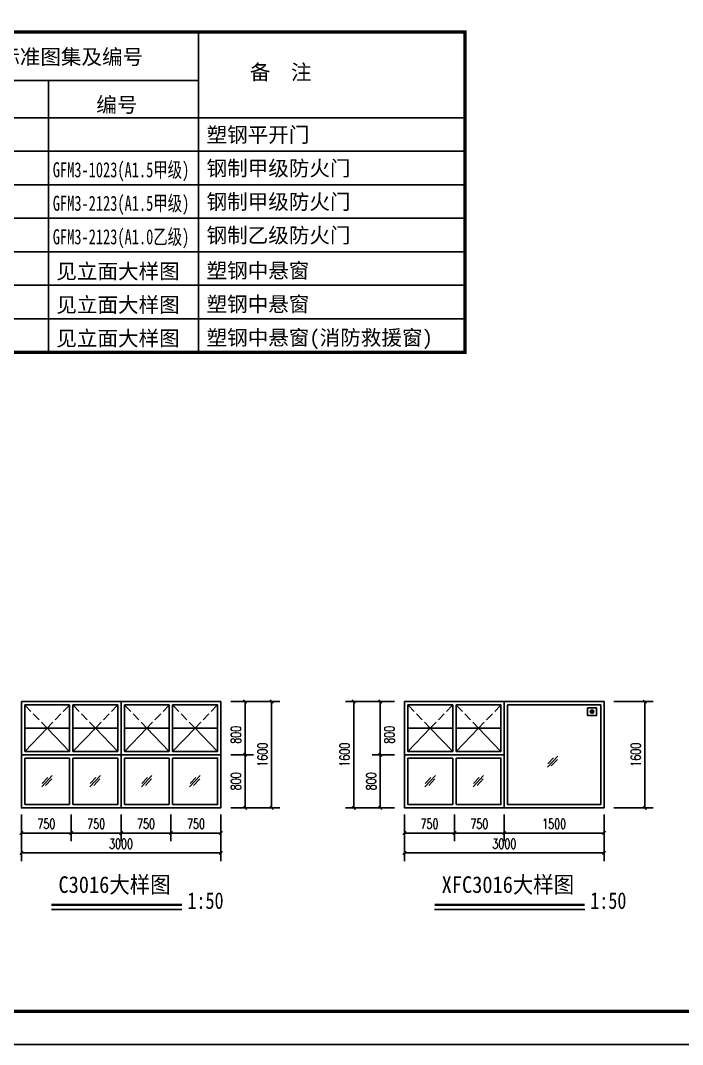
# Model space of a CAD drawing. Extents: x 4924227 to 5052693, y -485691 to -238224.
# Drawn here: x 4980401 to 5000317, y -485691 to -454896 of the extents above; entities that cross this region are included whole.
import ezdxf

# ---------------------------------------------------------------- set-up
doc = ezdxf.new("R2010")
doc.units = 0
doc.header["$LTSCALE"] = 1000
doc.header["$MEASUREMENT"] = 0
doc.linetypes.add('DASH', pattern=[0.35, 0.25, -0.1])
doc.layers.get('0').update_dxf_attribs({"linetype": 'CONTINUOUS'})
doc.layers.get('Defpoints').update_dxf_attribs({"linetype": 'CONTINUOUS'})
for name, color, linetype in [('DIM', 7, 'CONTINUOUS'), ('E_WINDOW', 4, 'CONTINUOUS'), ('PUB_DIM', 3, 'CONTINUOUS'), ('PUB_TEXT', 7, 'CONTINUOUS'), ('PUB_TITLE', 4, 'CONTINUOUS'), ('WINDOW', 4, 'CONTINUOUS'), ('图名', 15, 'CONTINUOUS'), ('填充', 251, 'CONTINUOUS')]:
    doc.layers.add(name, color=color, linetype=linetype)
doc.styles.add('-宋体', font='', dxfattribs={"width": 0.8})
doc.styles.add('_TCH_DIM_T3', font='SIMPLEX', dxfattribs={"width": 0.705882, "bigfont": 'GBCBIG'})
doc.styles.add('宋体', font='', dxfattribs={"width": 0.7})
doc.styles.get('-宋体').set_extended_font_data('SimSun')
doc.styles.get('宋体').set_extended_font_data('SimSun')
doc.dimstyles.new('_TCH_ARCH&&100', dxfattribs={"dimtxt": 297.5, "dimasz": 100, "dimexe": 250, "dimexo": 300, "dimgap": 126.25, "dimtad": 1, "dimdec": 0, "dimzin": 0, "dimdsep": 46, "dimtxsty": '_TCH_DIM_T3', "dimblk": 'ARCHTICK', "dimcen": 0.09, "dimclrt": 7, "dimazin": 2, "dimtfac": 1, "dimtdec": 0, "dimtix": 1, "dimtmove": 2, "dimatfit": 3, "dimfxl": 0, "dimtolj": 1, "dimtzin": 0, "dimarcsym": 0})

# ---------------------------------------------------------------- blocks, each defined once
blk = doc.blocks.new('_ArchTick')
at = {"color": 0, "linetype": 'ByBlock', "const_width": 0.4}
blk.add_lwpolyline([(-0.5, -0.5), (0.5, 0.5)], dxfattribs=at)
blk = doc.blocks.new('*D41')
at = {"layer": 'Defpoints', "color": 0}
for p in [(4990426, -475377), (4991655, -475377), (4991655, -478577)]:
    blk.add_point(p, dxfattribs=at)
at = {"layer": 'PUB_DIM', "color": 0, "lineweight": -2}
for p, q in [((4991355, -475377), (4990176, -475377)), ((4990426, -478577), (4990426, -475377)), ((4991355, -478577), (4990176, -478577))]:
    blk.add_line(p, q, dxfattribs=at)
at = {"layer": 'PUB_DIM', "color": 0, "lineweight": -2, "xscale": 100, "yscale": 100, "zscale": 100}
for p, rotation in [((4990426, -475377), 90), ((4990426, -478577), 270)]:
    blk.add_blockref('_ArchTick', p, dxfattribs=dict(at, rotation=rotation))
at = {"layer": 'PUB_DIM', "color": 7, "insert": (4990151, -476977), "char_height": 297.5, "attachment_point": 5, "rotation": 90, "style": '_TCH_DIM_T3'}
blk.add_mtext('\\A1;1600', dxfattribs=at)
blk = doc.blocks.new('*D42')
at = {"layer": 'Defpoints', "color": 0}
for p in [(4991226, -475377), (4991955, -475377), (4991955, -476977)]:
    blk.add_point(p, dxfattribs=at)
at = {"layer": 'PUB_DIM', "color": 0, "lineweight": -2}
for p, q in [((4991655, -475377), (4990976, -475377)), ((4991226, -476977), (4991226, -475377)), ((4991655, -476977), (4990976, -476977))]:
    blk.add_line(p, q, dxfattribs=at)
at = {"layer": 'PUB_DIM', "color": 0, "lineweight": -2, "xscale": 100, "yscale": 100, "zscale": 100}
for p, rotation in [((4991226, -475377), 90), ((4991226, -476977), 270)]:
    blk.add_blockref('_ArchTick', p, dxfattribs=dict(at, rotation=rotation))
at = {"layer": 'PUB_DIM', "color": 7, "insert": (4991501, -476377), "char_height": 297.5, "attachment_point": 5, "rotation": 90, "style": '_TCH_DIM_T3'}
blk.add_mtext('\\A1;800', dxfattribs=at)
blk = doc.blocks.new('*D43')
at = {"layer": 'Defpoints', "color": 0}
for p in [(4991226, -476977), (4991955, -476977), (4991955, -478577)]:
    blk.add_point(p, dxfattribs=at)
at = {"layer": 'PUB_DIM', "color": 0, "lineweight": -2}
for p, q in [((4991655, -476977), (4990976, -476977)), ((4991226, -478577), (4991226, -476977)), ((4991655, -478577), (4990976, -478577))]:
    blk.add_line(p, q, dxfattribs=at)
at = {"layer": 'PUB_DIM', "color": 0, "lineweight": -2, "xscale": 100, "yscale": 100, "zscale": 100}
for p, rotation in [((4991226, -476977), 90), ((4991226, -478577), 270)]:
    blk.add_blockref('_ArchTick', p, dxfattribs=dict(at, rotation=rotation))
at = {"layer": 'PUB_DIM', "color": 7, "insert": (4990951, -477777), "char_height": 297.5, "attachment_point": 5, "rotation": 90, "style": '_TCH_DIM_T3'}
blk.add_mtext('\\A1;800', dxfattribs=at)
blk = doc.blocks.new('*D44')
at = {"layer": 'Defpoints', "color": 0}
for p in [(4994955, -478477), (4997955, -478477), (4997955, -479330)]:
    blk.add_point(p, dxfattribs=at)
at = {"layer": 'PUB_DIM', "color": 0, "lineweight": -2}
for p, q in [((4994955, -478777), (4994955, -479580)), ((4997955, -478777), (4997955, -479580)), ((4994955, -479330), (4997955, -479330))]:
    blk.add_line(p, q, dxfattribs=at)
at = {"layer": 'PUB_DIM', "color": 0, "lineweight": -2, "xscale": 100, "yscale": 100, "zscale": 100, "rotation": 180}
blk.add_blockref('_ArchTick', (4994955, -479330), dxfattribs=at)
at = {"layer": 'PUB_DIM', "color": 0, "lineweight": -2, "xscale": 100, "yscale": 100, "zscale": 100}
blk.add_blockref('_ArchTick', (4997955, -479330), dxfattribs=at)
at = {"layer": 'PUB_DIM', "color": 7, "insert": (4996455, -479055), "char_height": 297.5, "attachment_point": 5, "style": '_TCH_DIM_T3'}
blk.add_mtext('\\A1;1500', dxfattribs=at)
blk = doc.blocks.new('*D45')
at = {"layer": 'Defpoints', "color": 0}
for p in [(4993455, -478477), (4994955, -478477), (4994955, -479330)]:
    blk.add_point(p, dxfattribs=at)
at = {"layer": 'PUB_DIM', "color": 0, "lineweight": -2}
for p, q in [((4993455, -478777), (4993455, -479580)), ((4994955, -478777), (4994955, -479580)), ((4993455, -479330), (4994955, -479330))]:
    blk.add_line(p, q, dxfattribs=at)
at = {"layer": 'PUB_DIM', "color": 0, "lineweight": -2, "xscale": 100, "yscale": 100, "zscale": 100, "rotation": 180}
blk.add_blockref('_ArchTick', (4993455, -479330), dxfattribs=at)
at = {"layer": 'PUB_DIM', "color": 0, "lineweight": -2, "xscale": 100, "yscale": 100, "zscale": 100}
blk.add_blockref('_ArchTick', (4994955, -479330), dxfattribs=at)
at = {"layer": 'PUB_DIM', "color": 7, "insert": (4994205, -479055), "char_height": 297.5, "attachment_point": 5, "style": '_TCH_DIM_T3'}
blk.add_mtext('\\A1;750', dxfattribs=at)
blk = doc.blocks.new('*D46')
at = {"layer": 'Defpoints', "color": 0}
for p in [(4991955, -478477), (4993455, -478477), (4993455, -479330)]:
    blk.add_point(p, dxfattribs=at)
at = {"layer": 'PUB_DIM', "color": 0, "lineweight": -2}
for p, q in [((4991955, -478777), (4991955, -479580)), ((4993455, -478777), (4993455, -479580)), ((4991955, -479330), (4993455, -479330))]:
    blk.add_line(p, q, dxfattribs=at)
at = {"layer": 'PUB_DIM', "color": 0, "lineweight": -2, "xscale": 100, "yscale": 100, "zscale": 100, "rotation": 180}
blk.add_blockref('_ArchTick', (4991955, -479330), dxfattribs=at)
at = {"layer": 'PUB_DIM', "color": 0, "lineweight": -2, "xscale": 100, "yscale": 100, "zscale": 100}
blk.add_blockref('_ArchTick', (4993455, -479330), dxfattribs=at)
at = {"layer": 'PUB_DIM', "color": 7, "insert": (4992705, -479055), "char_height": 297.5, "attachment_point": 5, "style": '_TCH_DIM_T3'}
blk.add_mtext('\\A1;750', dxfattribs=at)
blk = doc.blocks.new('*D47')
at = {"layer": 'Defpoints', "color": 0}
for p in [(4997955, -475377), (4999184, -475377), (4997955, -478577)]:
    blk.add_point(p, dxfattribs=at)
at = {"layer": 'PUB_DIM', "color": 0, "lineweight": -2}
for p, q in [((4998255, -475377), (4999434, -475377)), ((4999184, -478577), (4999184, -475377)), ((4998255, -478577), (4999434, -478577))]:
    blk.add_line(p, q, dxfattribs=at)
at = {"layer": 'PUB_DIM', "color": 0, "lineweight": -2, "xscale": 100, "yscale": 100, "zscale": 100}
for p, rotation in [((4999184, -475377), 90), ((4999184, -478577), 270)]:
    blk.add_blockref('_ArchTick', p, dxfattribs=dict(at, rotation=rotation))
at = {"layer": 'PUB_DIM', "color": 7, "insert": (4998909, -476977), "char_height": 297.5, "attachment_point": 5, "rotation": 90, "style": '_TCH_DIM_T3'}
blk.add_mtext('\\A1;1600', dxfattribs=at)
blk = doc.blocks.new('*D48')
at = {"layer": 'Defpoints', "color": 0}
for p in [(4991955, -478727), (4997955, -478727), (4997955, -479930)]:
    blk.add_point(p, dxfattribs=at)
at = {"layer": 'PUB_DIM', "color": 0, "lineweight": -2}
for p, q in [((4991955, -479027), (4991955, -480180)), ((4997955, -479027), (4997955, -480180)), ((4991955, -479930), (4997955, -479930))]:
    blk.add_line(p, q, dxfattribs=at)
at = {"layer": 'PUB_DIM', "color": 0, "lineweight": -2, "xscale": 100, "yscale": 100, "zscale": 100, "rotation": 180}
blk.add_blockref('_ArchTick', (4991955, -479930), dxfattribs=at)
at = {"layer": 'PUB_DIM', "color": 0, "lineweight": -2, "xscale": 100, "yscale": 100, "zscale": 100}
blk.add_blockref('_ArchTick', (4997955, -479930), dxfattribs=at)
at = {"layer": 'PUB_DIM', "color": 7, "insert": (4994955, -479655), "char_height": 297.5, "attachment_point": 5, "style": '_TCH_DIM_T3'}
blk.add_mtext('\\A1;3000', dxfattribs=at)
blk = doc.blocks.new('*D55')
at = {"layer": 'Defpoints', "color": 0}
for p in [(4984928, -478477), (4986428, -478477), (4986428, -479330)]:
    blk.add_point(p, dxfattribs=at)
at = {"layer": 'PUB_DIM', "color": 0, "lineweight": -2}
for p, q in [((4984928, -478777), (4984928, -479580)), ((4986428, -478777), (4986428, -479580)), ((4984928, -479330), (4986428, -479330))]:
    blk.add_line(p, q, dxfattribs=at)
at = {"layer": 'PUB_DIM', "color": 0, "lineweight": -2, "xscale": 100, "yscale": 100, "zscale": 100, "rotation": 180}
blk.add_blockref('_ArchTick', (4984928, -479330), dxfattribs=at)
at = {"layer": 'PUB_DIM', "color": 0, "lineweight": -2, "xscale": 100, "yscale": 100, "zscale": 100}
blk.add_blockref('_ArchTick', (4986428, -479330), dxfattribs=at)
at = {"layer": 'PUB_DIM', "color": 7, "insert": (4985678, -479055), "char_height": 297.5, "attachment_point": 5, "style": '_TCH_DIM_T3'}
blk.add_mtext('\\A1;750', dxfattribs=at)
blk = doc.blocks.new('*D56')
at = {"layer": 'Defpoints', "color": 0}
for p in [(4983428, -478477), (4984928, -478477), (4984928, -479330)]:
    blk.add_point(p, dxfattribs=at)
at = {"layer": 'PUB_DIM', "color": 0, "lineweight": -2}
for p, q in [((4983428, -478777), (4983428, -479580)), ((4984928, -478777), (4984928, -479580)), ((4983428, -479330), (4984928, -479330))]:
    blk.add_line(p, q, dxfattribs=at)
at = {"layer": 'PUB_DIM', "color": 0, "lineweight": -2, "xscale": 100, "yscale": 100, "zscale": 100, "rotation": 180}
blk.add_blockref('_ArchTick', (4983428, -479330), dxfattribs=at)
at = {"layer": 'PUB_DIM', "color": 0, "lineweight": -2, "xscale": 100, "yscale": 100, "zscale": 100}
blk.add_blockref('_ArchTick', (4984928, -479330), dxfattribs=at)
at = {"layer": 'PUB_DIM', "color": 7, "insert": (4984178, -479055), "char_height": 297.5, "attachment_point": 5, "style": '_TCH_DIM_T3'}
blk.add_mtext('\\A1;750', dxfattribs=at)
blk = doc.blocks.new('*D57')
at = {"layer": 'Defpoints', "color": 0}
for p in [(4981928, -478477), (4983428, -478477), (4983428, -479330)]:
    blk.add_point(p, dxfattribs=at)
at = {"layer": 'PUB_DIM', "color": 0, "lineweight": -2}
for p, q in [((4981928, -478777), (4981928, -479580)), ((4983428, -478777), (4983428, -479580)), ((4981928, -479330), (4983428, -479330))]:
    blk.add_line(p, q, dxfattribs=at)
at = {"layer": 'PUB_DIM', "color": 0, "lineweight": -2, "xscale": 100, "yscale": 100, "zscale": 100, "rotation": 180}
blk.add_blockref('_ArchTick', (4981928, -479330), dxfattribs=at)
at = {"layer": 'PUB_DIM', "color": 0, "lineweight": -2, "xscale": 100, "yscale": 100, "zscale": 100}
blk.add_blockref('_ArchTick', (4983428, -479330), dxfattribs=at)
at = {"layer": 'PUB_DIM', "color": 7, "insert": (4982678, -479055), "char_height": 297.5, "attachment_point": 5, "style": '_TCH_DIM_T3'}
blk.add_mtext('\\A1;750', dxfattribs=at)
blk = doc.blocks.new('*D58')
at = {"layer": 'Defpoints', "color": 0}
for p in [(4980428, -478477), (4981928, -478477), (4981928, -479330)]:
    blk.add_point(p, dxfattribs=at)
at = {"layer": 'PUB_DIM', "color": 0, "lineweight": -2}
for p, q in [((4980428, -478777), (4980428, -479580)), ((4981928, -478777), (4981928, -479580)), ((4980428, -479330), (4981928, -479330))]:
    blk.add_line(p, q, dxfattribs=at)
at = {"layer": 'PUB_DIM', "color": 0, "lineweight": -2, "xscale": 100, "yscale": 100, "zscale": 100, "rotation": 180}
blk.add_blockref('_ArchTick', (4980428, -479330), dxfattribs=at)
at = {"layer": 'PUB_DIM', "color": 0, "lineweight": -2, "xscale": 100, "yscale": 100, "zscale": 100}
blk.add_blockref('_ArchTick', (4981928, -479330), dxfattribs=at)
at = {"layer": 'PUB_DIM', "color": 7, "insert": (4981178, -479055), "char_height": 297.5, "attachment_point": 5, "style": '_TCH_DIM_T3'}
blk.add_mtext('\\A1;750', dxfattribs=at)
blk = doc.blocks.new('*D59')
at = {"layer": 'Defpoints', "color": 0}
for p in [(4986728, -475377), (4987957, -475377), (4986728, -478577)]:
    blk.add_point(p, dxfattribs=at)
at = {"layer": 'PUB_DIM', "color": 0, "lineweight": -2}
for p, q in [((4987028, -475377), (4988207, -475377)), ((4987957, -478577), (4987957, -475377)), ((4987028, -478577), (4988207, -478577))]:
    blk.add_line(p, q, dxfattribs=at)
at = {"layer": 'PUB_DIM', "color": 0, "lineweight": -2, "xscale": 100, "yscale": 100, "zscale": 100}
for p, rotation in [((4987957, -475377), 90), ((4987957, -478577), 270)]:
    blk.add_blockref('_ArchTick', p, dxfattribs=dict(at, rotation=rotation))
at = {"layer": 'PUB_DIM', "color": 7, "insert": (4987682, -476977), "char_height": 297.5, "attachment_point": 5, "rotation": 90, "style": '_TCH_DIM_T3'}
blk.add_mtext('\\A1;1600', dxfattribs=at)
blk = doc.blocks.new('*D60')
at = {"layer": 'Defpoints', "color": 0}
for p in [(4986428, -475377), (4987157, -475377), (4986428, -476977)]:
    blk.add_point(p, dxfattribs=at)
at = {"layer": 'PUB_DIM', "color": 0, "lineweight": -2}
for p, q in [((4986728, -475377), (4987407, -475377)), ((4987157, -476977), (4987157, -475377)), ((4986728, -476977), (4987407, -476977))]:
    blk.add_line(p, q, dxfattribs=at)
at = {"layer": 'PUB_DIM', "color": 0, "lineweight": -2, "xscale": 100, "yscale": 100, "zscale": 100}
for p, rotation in [((4987157, -475377), 90), ((4987157, -476977), 270)]:
    blk.add_blockref('_ArchTick', p, dxfattribs=dict(at, rotation=rotation))
at = {"layer": 'PUB_DIM', "color": 7, "insert": (4986882, -476377), "char_height": 297.5, "attachment_point": 5, "rotation": 90, "style": '_TCH_DIM_T3'}
blk.add_mtext('\\A1;800', dxfattribs=at)
blk = doc.blocks.new('*D61')
at = {"layer": 'Defpoints', "color": 0}
for p in [(4986428, -476977), (4987157, -476977), (4986428, -478577)]:
    blk.add_point(p, dxfattribs=at)
at = {"layer": 'PUB_DIM', "color": 0, "lineweight": -2}
for p, q in [((4986728, -476977), (4987407, -476977)), ((4987157, -478577), (4987157, -476977)), ((4986728, -478577), (4987407, -478577))]:
    blk.add_line(p, q, dxfattribs=at)
at = {"layer": 'PUB_DIM', "color": 0, "lineweight": -2, "xscale": 100, "yscale": 100, "zscale": 100}
for p, rotation in [((4987157, -476977), 90), ((4987157, -478577), 270)]:
    blk.add_blockref('_ArchTick', p, dxfattribs=dict(at, rotation=rotation))
at = {"layer": 'PUB_DIM', "color": 7, "insert": (4986882, -477777), "char_height": 297.5, "attachment_point": 5, "rotation": 90, "style": '_TCH_DIM_T3'}
blk.add_mtext('\\A1;800', dxfattribs=at)
blk = doc.blocks.new('*D62')
at = {"layer": 'Defpoints', "color": 0}
for p in [(4980428, -478727), (4986428, -478727), (4986428, -479930)]:
    blk.add_point(p, dxfattribs=at)
at = {"layer": 'PUB_DIM', "color": 0, "lineweight": -2}
for p, q in [((4980428, -479027), (4980428, -480180)), ((4986428, -479027), (4986428, -480180)), ((4980428, -479930), (4986428, -479930))]:
    blk.add_line(p, q, dxfattribs=at)
at = {"layer": 'PUB_DIM', "color": 0, "lineweight": -2, "xscale": 100, "yscale": 100, "zscale": 100, "rotation": 180}
blk.add_blockref('_ArchTick', (4980428, -479930), dxfattribs=at)
at = {"layer": 'PUB_DIM', "color": 0, "lineweight": -2, "xscale": 100, "yscale": 100, "zscale": 100}
blk.add_blockref('_ArchTick', (4986428, -479930), dxfattribs=at)
at = {"layer": 'PUB_DIM', "color": 7, "insert": (4983428, -479655), "char_height": 297.5, "attachment_point": 5, "style": '_TCH_DIM_T3'}
blk.add_mtext('\\A1;3000', dxfattribs=at)

msp = doc.modelspace()

# ---------------------------------------------------------------- hatches: boundary and pattern name
at = {"layer": 'WINDOW'}
h = msp.add_hatch(color=256, dxfattribs=at)
edge = h.paths.add_edge_path()
edge.add_arc((4997593.5, -475677.8), 50.2, 0, 360)

# ---------------------------------------------------------------- linework, layer by layer
at = {"layer": 'DIM', "color": 143}
for p, q in [((4985752.8, -464876.2), (4985752.8, -455242.2)), ((4977153.8, -456704.8), (4985752.8, -456704.8)), ((4981241, -456704.8), (4981241, -464876.2)), ((4965970.7, -457820.2), (4993774.2, -457820.2)), ((4967476.4, -458828.2), (4993774.2, -458828.2)), ((4967476.4, -458828.2), (4993774.2, -458828.2)), ((4967476.4, -458828.2), (4993774.2, -458828.2)), ((4967476.4, -458828.2), (4993774.2, -458828.2)), ((4967476.4, -458828.2), (4993774.2, -458828.2)), ((4967476.4, -459836.2), (4993774.2, -459836.2)), ((4967476.4, -459836.2), (4993774.2, -459836.2)), ((4967476.4, -459836.2), (4993774.2, -459836.2)), ((4967476.4, -459836.2), (4993774.2, -459836.2)), ((4967476.4, -459836.2), (4993774.2, -459836.2)), ((4967476.4, -460844.2), (4993774.2, -460844.2)), ((4967476.4, -460844.2), (4993774.2, -460844.2)), ((4967476.4, -460844.2), (4993774.2, -460844.2)), ((4967476.4, -460844.2), (4993774.2, -460844.2)), ((4967476.4, -460844.2), (4993774.2, -460844.2)), ((4965970.7, -461852.2), (4993774.2, -461852.2)), ((4967476.4, -462860.2), (4993774.2, -462860.2)), ((4967476.4, -463868.2), (4993774.2, -463868.2)), ((4965970.7, -464876.2), (4993774.2, -464876.2)), ((4965970.7, -464876.2), (4993774.2, -464876.2)), ((4967476.4, -464876.2), (4993774.2, -464876.2)), ((4967476.4, -464876.2), (4993774.2, -464876.2)), ((4967476.4, -464876.2), (4993774.2, -464876.2)), ((4967476.4, -464876.2), (4993774.2, -464876.2)), ((4967476.4, -464876.2), (4993774.2, -464876.2))]:
    msp.add_line(p, q, dxfattribs=at)
at = {"layer": 'E_WINDOW'}
for p, q in [((4980528.2, -475477.3), (4980528.2, -476877.3)), ((4981878.2, -476877.3), (4981878.2, -475477.3)), ((4981978.2, -476877.3), (4981978.2, -475477.3)), ((4983528.2, -475477.3), (4983528.2, -476877.3)), ((4984878.2, -476877.3), (4984878.2, -475477.3)), ((4984978.2, -476877.3), (4984978.2, -475477.3)), ((4992054.8, -475477.3), (4992054.8, -476877.3)), ((4993404.8, -476877.3), (4993404.8, -475477.3)), ((4993504.8, -476877.3), (4993504.8, -475477.3)), ((4980528.2, -476177.3), (4981878.2, -476177.3)), ((4983528.2, -476177.3), (4984878.2, -476177.3)), ((4992054.8, -476177.3), (4993404.8, -476177.3)), ((4980528.2, -477077.3), (4980528.2, -478477.3)), ((4981878.2, -478477.3), (4981878.2, -477077.3)), ((4981978.2, -478477.3), (4981978.2, -477077.3)), ((4983528.2, -477077.3), (4983528.2, -478477.3)), ((4984878.2, -478477.3), (4984878.2, -477077.3)), ((4984978.2, -478477.3), (4984978.2, -477077.3)), ((4992054.8, -477077.3), (4992054.8, -478477.3)), ((4993404.8, -478477.3), (4993404.8, -477077.3)), ((4993504.8, -478477.3), (4993504.8, -477077.3))]:
    msp.add_line(p, q, dxfattribs=at)
for points in [[(4980428.2, -475377.3), (4983428.2, -475377.3), (4983428.2, -476977.3), (4980428.2, -476977.3)], [(4983428.2, -475377.3), (4986428.2, -475377.3), (4986428.2, -476977.3), (4983428.2, -476977.3)], [(4991954.8, -475377.3), (4994954.8, -475377.3), (4994954.8, -476977.3), (4991954.8, -476977.3)], [(4994954.8, -475377.3), (4997954.8, -475377.3), (4997954.8, -478577.3), (4994954.8, -478577.3)], [(4994954.8, -475377.3), (4997954.8, -475377.3), (4997954.8, -478577.3), (4994954.8, -478577.3)], [(4995054.8, -475477.3), (4997854.8, -475477.3), (4997854.8, -478477.3), (4995054.8, -478477.3)], [(4980428.2, -476977.3), (4983428.2, -476977.3), (4983428.2, -478577.3), (4980428.2, -478577.3)], [(4983428.2, -476977.3), (4986428.2, -476977.3), (4986428.2, -478577.3), (4983428.2, -478577.3)], [(4991954.8, -476977.3), (4994954.8, -476977.3), (4994954.8, -478577.3), (4991954.8, -478577.3)]]:
    msp.add_lwpolyline(points, close=True, dxfattribs=at)
for points in [[(4980528.2, -475477.3), (4981878.2, -475477.3)], [(4981978.2, -475477.3), (4983328.2, -475477.3), (4983328.2, -476877.3), (4981978.2, -476877.3)], [(4983528.2, -475477.3), (4984878.2, -475477.3)], [(4984978.2, -475477.3), (4986328.2, -475477.3), (4986328.2, -476877.3), (4984978.2, -476877.3)], [(4992054.8, -475477.3), (4993404.8, -475477.3)], [(4993504.8, -475477.3), (4994854.8, -475477.3), (4994854.8, -476877.3), (4993504.8, -476877.3)], [(4981878.2, -476877.3), (4980528.2, -476877.3)], [(4984878.2, -476877.3), (4983528.2, -476877.3)], [(4993404.8, -476877.3), (4992054.8, -476877.3)], [(4980528.2, -477077.3), (4981878.2, -477077.3)], [(4981978.2, -477077.3), (4983328.2, -477077.3), (4983328.2, -478477.3), (4981978.2, -478477.3)], [(4983528.2, -477077.3), (4984878.2, -477077.3)], [(4984978.2, -477077.3), (4986328.2, -477077.3), (4986328.2, -478477.3), (4984978.2, -478477.3)], [(4992054.8, -477077.3), (4993404.8, -477077.3)], [(4993504.8, -477077.3), (4994854.8, -477077.3), (4994854.8, -478477.3), (4993504.8, -478477.3)], [(4981878.2, -478477.3), (4980528.2, -478477.3)], [(4984878.2, -478477.3), (4983528.2, -478477.3)], [(4993404.8, -478477.3), (4992054.8, -478477.3)]]:
    msp.add_lwpolyline(points, dxfattribs=at)
at = {"layer": 'PUB_TITLE', "color": 4}
msp.add_lwpolyline([(4957451.5, -485690.7), (5041551.5, -485690.7), (5041551.5, -426290.7), (4957451.5, -426290.7)], close=True, dxfattribs=at)
at = {"layer": 'PUB_TITLE', "color": 4, "const_width": 100}
msp.add_lwpolyline([(4959951.5, -484690.7), (5040551.5, -484690.7), (5040551.5, -427290.7), (4959951.5, -427290.7)], close=True, dxfattribs=at)
at = {"layer": 'PUB_TITLE', "const_width": 100.8}
msp.add_lwpolyline([(4965970.7, -455242.2), (4993774.2, -455242.2), (4993774.2, -464876.2), (4965970.7, -464876.2)], close=True, dxfattribs=at)
at = {"layer": 'WINDOW'}
for points in [[(4980428.2, -475377.3), (4983428.2, -475377.3), (4983428.2, -478577.3), (4980428.2, -478577.3)], [(4983428.2, -475377.3), (4986428.2, -475377.3), (4986428.2, -478577.3), (4983428.2, -478577.3)], [(4991954.8, -475377.3), (4994954.8, -475377.3), (4994954.8, -478577.3), (4991954.8, -478577.3)], [(4994954.8, -475377.3), (4997954.8, -475377.3), (4997954.8, -478577.3), (4994954.8, -478577.3)], [(4997461.7, -475568.5), (4997730.7, -475568.5), (4997730.7, -475799.8), (4997461.7, -475799.8)]]:
    msp.add_lwpolyline(points, close=True, dxfattribs=at)
msp.add_circle((4997593.5, -475677.8), 50.2, dxfattribs=at)
at = {"layer": '图名'}
for p, q in [((4981332.9, -481626), (4985258.6, -481626)), ((4992859.5, -481626), (4997376.1, -481626))]:
    msp.add_line(p, q, dxfattribs=at)
at = {"layer": '图名', "const_width": 70}
for points in [[(4981332.9, -481492.8), (4985258.6, -481492.8)], [(4992859.5, -481492.8), (4997376.1, -481492.8)]]:
    msp.add_lwpolyline(points, dxfattribs=at)
at = {"layer": '填充', "linetype": 'DASH'}
for p, q in [((4981203.2, -476177.3), (4980528.2, -475477.3)), ((4981203.2, -476177.3), (4981878.2, -475477.3)), ((4982653.2, -476177.3), (4981978.2, -475477.3)), ((4982653.2, -476177.3), (4983328.2, -475477.3)), ((4984203.2, -476177.3), (4983528.2, -475477.3)), ((4984203.2, -476177.3), (4984878.2, -475477.3)), ((4985653.2, -476177.3), (4984978.2, -475477.3)), ((4985653.2, -476177.3), (4986328.2, -475477.3)), ((4992729.8, -476177.3), (4992054.8, -475477.3)), ((4992729.8, -476177.3), (4993404.8, -475477.3)), ((4994179.8, -476177.3), (4993504.8, -475477.3)), ((4994179.8, -476177.3), (4994854.8, -475477.3))]:
    msp.add_line(p, q, dxfattribs=at)
at = {"layer": '填充'}
for p, q in [((4981203.2, -476177.3), (4980528.2, -476877.3)), ((4980528.2, -476177.3), (4981878.2, -476177.3)), ((4981878.2, -476877.3), (4981203.2, -476177.3)), ((4982653.2, -476177.3), (4981978.2, -476877.3)), ((4981978.2, -476177.3), (4983328.2, -476177.3)), ((4983328.2, -476877.3), (4982653.2, -476177.3)), ((4984203.2, -476177.3), (4983528.2, -476877.3)), ((4983528.2, -476177.3), (4984878.2, -476177.3)), ((4984878.2, -476877.3), (4984203.2, -476177.3)), ((4985653.2, -476177.3), (4984978.2, -476877.3)), ((4984978.2, -476177.3), (4986328.2, -476177.3)), ((4986328.2, -476877.3), (4985653.2, -476177.3)), ((4992729.8, -476177.3), (4992054.8, -476877.3)), ((4992054.8, -476177.3), (4993404.8, -476177.3)), ((4993404.8, -476877.3), (4992729.8, -476177.3)), ((4994179.8, -476177.3), (4993504.8, -476877.3)), ((4993504.8, -476177.3), (4994854.8, -476177.3)), ((4994854.8, -476877.3), (4994179.8, -476177.3)), ((4996251.5, -477348.5), (4996567.8, -477015.3)), ((4996262.5, -477249.7), (4996434.2, -477068.9)), ((4996369.2, -477311.7), (4996554.9, -477116)), ((4981039.9, -477936.9), (4981356.2, -477603.7)), ((4982489.9, -477936.9), (4982806.2, -477603.7)), ((4984039.9, -477936.9), (4984356.2, -477603.7)), ((4985489.9, -477936.9), (4985806.2, -477603.7)), ((4992566.5, -477936.9), (4992882.8, -477603.7)), ((4994016.5, -477936.9), (4994332.8, -477603.7)), ((4981050.9, -477838.1), (4981222.6, -477657.2)), ((4981157.6, -477900), (4981343.3, -477704.4)), ((4982500.9, -477838.1), (4982672.6, -477657.2)), ((4982607.6, -477900), (4982793.3, -477704.4)), ((4984050.9, -477838.1), (4984222.6, -477657.2)), ((4984157.6, -477900), (4984343.3, -477704.4)), ((4985500.9, -477838.1), (4985672.6, -477657.2)), ((4985607.6, -477900), (4985793.3, -477704.4)), ((4992577.5, -477838.1), (4992749.2, -477657.2)), ((4992684.2, -477900), (4992869.9, -477704.4)), ((4994027.5, -477838.1), (4994199.2, -477657.2)), ((4994134.2, -477900), (4994319.9, -477704.4))]:
    msp.add_line(p, q, dxfattribs=at)

# ---------------------------------------------------------------- texts
at = {"layer": 'PUB_TEXT', "linetype": 'Continuous', "style": '-宋体'}
for s, p in [('选用标准图集及编号', (4978523.7, -456217.5)), ('备  注', (4987301.6, -456675.9)), ('编号', (4982682.8, -457656.5))]:
    msp.add_text(s, height=453.6, dxfattribs=at).set_placement(p)
at = {"layer": 'PUB_TEXT', "color": 6, "linetype": 'Continuous', "style": '-宋体'}
for s, p in [('塑钢平开门', (4985998.6, -458558.4)), ('钢制甲级防火门', (4985998.6, -459566.4)), ('钢制甲级防火门', (4985998.6, -460574.4)), ('钢制乙级防火门', (4985998.6, -461582.4)), ('见立面大样图', (4981478.4, -462664.4)), ('塑钢中悬窗', (4985998.6, -462644.1)), ('见立面大样图', (4981478.4, -463672.4)), ('塑钢中悬窗', (4985998.6, -463652.1)), ('见立面大样图', (4981478.4, -464680.4)), ('塑钢中悬窗(消防救援窗)', (4985998.6, -464660.1))]:
    msp.add_text(s, height=453.6, dxfattribs=at).set_placement(p)
at = {"layer": 'PUB_TEXT', "color": 6, "linetype": 'Continuous', "style": '-宋体', "width": 0.7}
for s, p in [('GFM3-1023(A1.5甲级)', (4981372.7, -459611.5)), ('GFM3-2123(A1.5甲级)', (4981372.7, -460619.5)), ('GFM3-2123(A1.0乙级)', (4981372.7, -461627.5))]:
    msp.add_text(s, height=453.6, dxfattribs=at).set_placement(p)
at = {"layer": '图名', "style": '宋体'}
for s, width, p in [('C3016大样图', 0.9, (4981543.7, -481132)), ('XFC3016大样图', 0.9, (4993070.3, -481132)), ('1:50', 0.8, (4985422.3, -481612.9)), ('1:50', 0.8, (4997539.8, -481612.9))]:
    msp.add_text(s, height=500, dxfattribs=dict(at, width=width)).set_placement(p)

# ---------------------------------------------------------------- dimensions: what is measured, and where the dimension line sits
at = {"layer": 'PUB_DIM'}
for base, p1, p2, picture, middle in [((4987157.1, -475377.3), (4986428.2, -476977.3), (4986428.2, -475377.3), '*D60', (4986882.1, -476377.3)), ((4991225.9, -475377.3), (4991954.8, -476977.3), (4991954.8, -475377.3), '*D42', (4991500.9, -476377.3))]:
    dim = msp.add_linear_dim(base=base, p1=p1, p2=p2, angle=90, text='800', dimstyle='_TCH_ARCH&&100', dxfattribs=at)
    dim.commit()
    dim.dimension.update_dxf_attribs({"geometry": picture, "text_midpoint": middle, "dimtype": 129})
for p1, p2, distance, text, picture, middle in [((4986728.2, -478577.3), (4986728.2, -475377.3), -1228.9, '1600', '*D59', (4987682.1, -476977.3)), ((4991654.8, -478577.3), (4991654.8, -475377.3), 1228.9, '1600', '*D41', (4990150.9, -476977.3)), ((4997954.8, -478577.3), (4997954.8, -475377.3), -1228.9, '1600', '*D47', (4998908.7, -476977.3)), ((4986428.2, -478577.3), (4986428.2, -476977.3), -728.9, '800', '*D61', (4986882.1, -477777.3)), ((4991954.8, -478577.3), (4991954.8, -476977.3), 728.9, '800', '*D43', (4990950.9, -477777.3)), ((4980428.2, -478477.3), (4981928.2, -478477.3), -852.6, '750', '*D58', (4981178.2, -479054.9)), ((4981928.2, -478477.3), (4983428.2, -478477.3), -852.6, '750', '*D57', (4982678.2, -479054.9)), ((4983428.2, -478477.3), (4984928.2, -478477.3), -852.6, '750', '*D56', (4984178.2, -479054.9)), ((4984928.2, -478477.3), (4986428.2, -478477.3), -852.6, '750', '*D55', (4985678.2, -479054.9)), ((4991954.8, -478477.3), (4993454.8, -478477.3), -852.6, '750', '*D46', (4992704.8, -479054.9)), ((4993454.8, -478477.3), (4994954.8, -478477.3), -852.6, '750', '*D45', (4994204.8, -479054.9)), ((4994954.8, -478477.3), (4997954.8, -478477.3), -852.6, '1500', '*D44', (4996454.8, -479054.9)), ((4980428.2, -478727.4), (4986428.2, -478727.4), -1202.4, '3000', '*D62', (4983428.2, -479654.9)), ((4991954.8, -478727.4), (4997954.8, -478727.4), -1202.4, '3000', '*D48', (4994954.8, -479654.9))]:
    dim = msp.add_aligned_dim(p1=p1, p2=p2, distance=distance, text=text, dimstyle='_TCH_ARCH&&100', dxfattribs=at)
    dim.commit()
    dim.dimension.update_dxf_attribs({"geometry": picture, "text_midpoint": middle})

doc.saveas('drawing.dxf')
